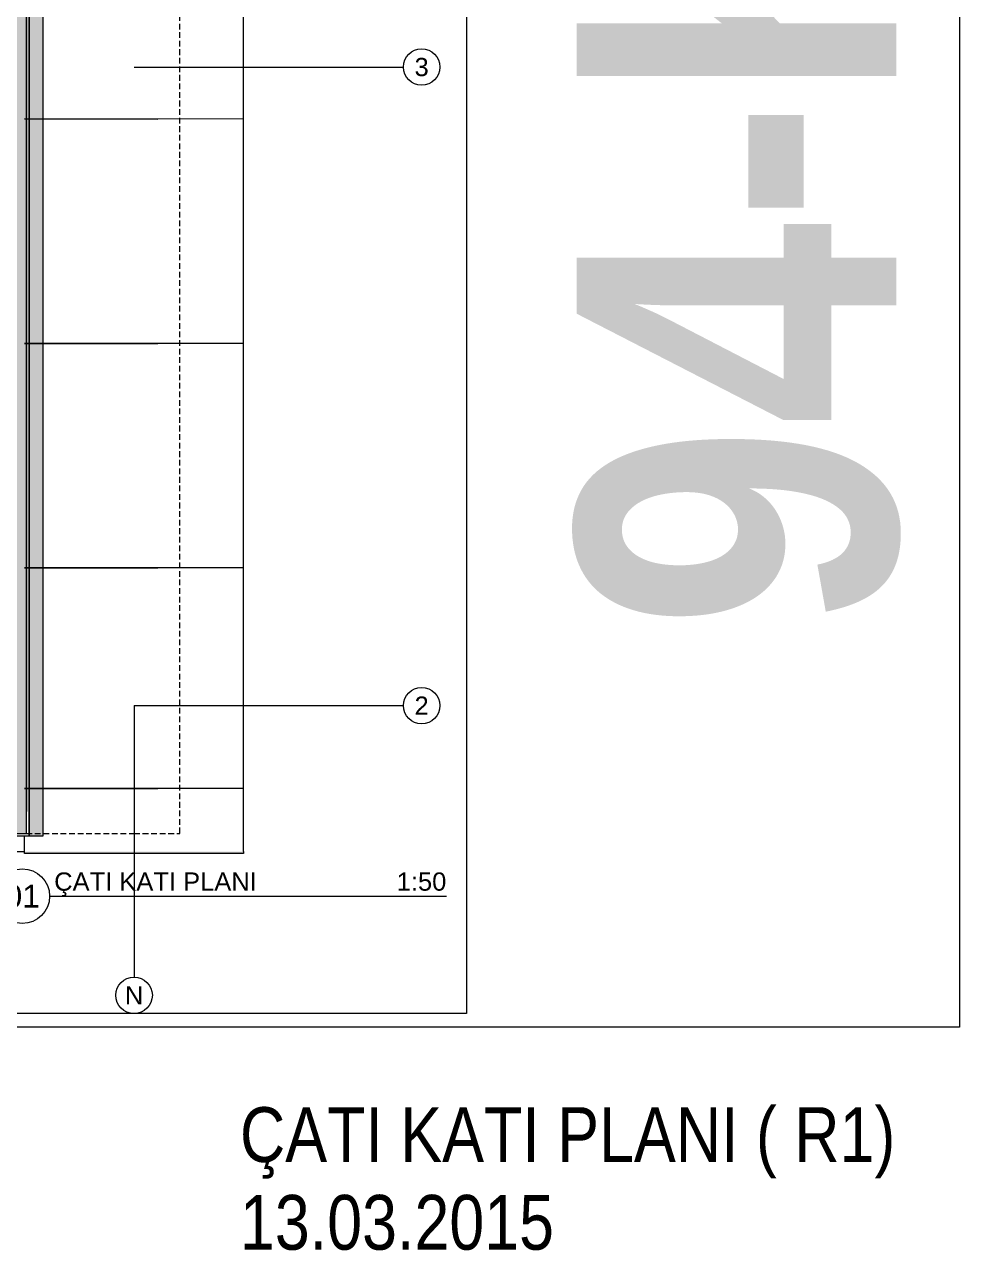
# Model space of a CAD drawing. Extents: x -1073 to 35213, y -1180 to 6950.
# Drawn here: x 33951 to 34975, y -245 to 1099 of the extents above; entities that cross this region are included whole.
import ezdxf
from ezdxf.enums import TextEntityAlignment as Align

# ---------------------------------------------------------------- set-up
doc = ezdxf.new("R2010")
doc.units = 0
doc.header["$LTSCALE"] = 25
doc.linetypes.add('HIDDEN', pattern=[0.375, 0.25, -0.125])
doc.layers.get('0').update_dxf_attribs({"color": 9, "lineweight": 9})
for name, color, linetype, lineweight in [('03', 18, 'Continuous', 9), ('05G', 8, 'Continuous', 9), ('06A', 9, 'Continuous', 9), ('06B', 9, 'Continuous', 9), ('06D', 9, 'Continuous', 9), ('09', 9, 'Continuous', 9), ('15', 9, 'Continuous', 9), ('24', 9, 'Continuous', 9), ('40A', 9, 'Continuous', 9)]:
    doc.layers.add(name, color=color, linetype=linetype, lineweight=lineweight)
doc.styles.add('Arial', font='arial.ttf', dxfattribs={"height": 2.5})
doc.styles.add('MuuM_TEXT-BOLD', font='ARIALNB.TTF')
doc.styles.add('MuuM_TEXT-ITALIC', font='ARIALNI.TTF')
doc.styles.add('MuuM_TEXT-STANDART', font='ARIALN.TTF')

# ---------------------------------------------------------------- blocks, each defined once
blk = doc.blocks.new('0_drawinglabel')
blk.add_lwpolyline([(3, 0), (46.46, 0)])
blk.add_circle((0, 0), 3)
at = {"style": 'Arial'}
blk.add_attdef('CIZIMADI', text='', height=2, dxfattribs=at).set_placement((3.5, 0), align=Align.BOTTOM_LEFT)
blk.add_attdef('OLCEK', text='', height=2, dxfattribs=at).set_placement((46.46, 0), align=Align.BOTTOM_RIGHT)
blk.add_attdef('CIZIMNO', text='', height=2.5, dxfattribs=at).set_placement((0, 0), align=Align.MIDDLE)
at = {"style": 'MuuM_TEXT-ITALIC'}
blk.add_attdef('DRAWINGNAME', text='', height=2, dxfattribs=at).set_placement((3.5, -0.59), align=Align.TOP_LEFT)
blk.add_attdef('SCALE', text='', height=2, dxfattribs=at).set_placement((46.46, -0.59), align=Align.TOP_RIGHT)
blk = doc.blocks.new('0_aks')
at = {"linetype": 'Continuous'}
blk.add_circle((0, 0), 2, dxfattribs=at)
at = {"style": 'Arial'}
blk.add_attdef('AKS', text='', height=2, dxfattribs=at).set_placement((0, 0), align=Align.MIDDLE_CENTER)
blk = doc.blocks.new('p-aks_vw')
at = {"layer": '24', "ltscale": 2}
for points in [[(5680, 740), (5975, 740)], [(5680, 40), (5975, 40)], [(5680, 40), (5680, -257.5)]]:
    blk.add_lwpolyline(points, dxfattribs=at)
at = {"layer": '24', "xscale": 10, "yscale": 10, "zscale": 10}
for p, values in [((5995, 740), {'AKS': '3'}), ((5995, 40), {'AKS': '2'}), ((5680, -277.5), {'AKS': 'N'})]:
    blk.add_blockref('0_aks', p, dxfattribs=at).add_auto_attribs(values)

msp = doc.modelspace()

# ---------------------------------------------------------------- hatches: boundary and pattern name
at = {"layer": '05G'}
h = msp.add_hatch(color=253, dxfattribs=at)
h.dxf.hatch_style = 1
h.paths.add_polyline_path([(33952.84, 212.5), (33922.84, 212.5), (33922.84, 3992.5), (33952.84, 3992.5)])
h = msp.add_hatch(color=253, dxfattribs=at)
h.dxf.hatch_style = 1
h.paths.add_polyline_path([(34190.84, 190.5), (33950.84, 190.5), (33950.84, 192.5), (34190.84, 192.5)])
at = {"layer": '09'}
h = msp.add_hatch(dxfattribs=at)
h.set_pattern_fill('DOTS', color=251, scale=25, style=0)
h.set_pattern_definition([(0, (17.5119, -0.0012), (0.78125, 1.5625), [0, -1.5625])])
edge = h.paths.add_edge_path()
edge.add_line((33955.84, 209.5), (33955.84, 3995.5))
edge.add_line((33955.84, 3995.5), (33970.84, 3995.5))
edge.add_line((33970.84, 3995.5), (33970.84, 209.5))
edge.add_line((33970.84, 209.5), (33955.84, 209.5))

# ---------------------------------------------------------------- linework, layer by layer
at = {"layer": '06A'}
for points in [[(33950.84, 4012.5), (32430.84, 4012.5), (32430.84, 3907.5), (32447.84, 3907.5), (32447.84, 3995.5), (33955.84, 3995.5), (33955.84, 209.5), (32447.84, 209.5), (32447.84, 309.5), (31687.84, 309.5), (31687.84, 292.5), (32430.84, 292.5), (32430.84, 192.5), (33950.84, 192.5)], [(34190.84, 192.5), (34190.84, 4012.5)], [(33922.84, 237.5), (32475.84, 237.5), (32475.84, 337.5), (31687.84, 337.5), (31687.84, 312.5), (32450.84, 312.5), (32450.84, 212.5), (33952.84, 212.5), (33952.84, 3992.5), (32450.84, 3992.5), (32450.84, 3907.5), (32475.84, 3907.5), (32475.84, 3967.5), (33922.84, 3967.5)], [(33952.84, 3968.5), (33952.84, 236.54)], [(34190.84, 995.5), (33950.84, 995.52)], [(33950.84, 995.52), (34096.84, 995.5)], [(34190.84, 749.5), (33950.84, 749.52)], [(33950.84, 749.52), (34096.84, 749.5)], [(34190.84, 503.5), (33950.84, 503.52)], [(33950.84, 503.52), (34096.84, 503.5)], [(34190.84, 261.5), (33950.84, 261.52)], [(33950.84, 261.52), (34096.84, 261.5)], [(34190.84, 192.5), (34190.84, 190.5), (33950.84, 190.5), (33950.84, 209.54)]]:
    msp.add_lwpolyline(points, dxfattribs=at)
at = {"layer": '06B'}
msp.add_lwpolyline([(33955.84, 209.5), (33955.84, 3995.5), (33970.84, 3995.5), (33970.84, 209.5), (33955.84, 209.5)], dxfattribs=at)
at = {"layer": '06D', "linetype": 'HIDDEN'}
msp.add_lwpolyline([(33952.84, 212.5), (34070.84, 212.5), (34120.84, 212.5), (34120.84, 3992.5), (33952.84, 3992.5)], dxfattribs=at)
at = {"layer": '15'}
msp.add_lwpolyline([(32447.84, 3907.5), (32447.84, 3995.5), (33955.84, 3995.5), (33955.84, 209.5), (32447.84, 209.5), (32447.84, 309.49), (31687.84, 309.5), (31687.84, 312.5), (32450.84, 312.5), (32450.84, 212.5), (33952.84, 212.5), (33952.84, 3992.5), (32450.84, 3992.5), (32450.84, 3907.5)], close=True, dxfattribs=at)
at = {"layer": '40A'}
for points in [[(34975, 0), (27980, 0), (27980, 4205), (34975, 4205)], [(28060, 4190), (34435.06, 4190), (34435.06, 15), (28060, 15)]]:
    msp.add_lwpolyline(points, close=True, dxfattribs=at)

# ---------------------------------------------------------------- block references
at = {"layer": '03'}
ref = msp.add_blockref('0_drawinglabel', (33948.3, 143.66), dxfattribs=dict(at, xscale=10, yscale=10, zscale=10))
ref.add_attrib('CIZIMNO', '01', dxfattribs={"layer": '0', "height": 25, "style": 'Arial'}).set_placement((33948.3, 143.66), align=Align.MIDDLE)
ref.add_attrib('CIZIMADI', 'ÇATI KATI PLANI', dxfattribs={"layer": '0', "height": 20, "style": 'Arial'}).set_placement((33983.3, 143.66), align=Align.BOTTOM_LEFT)
ref.add_attrib('OLCEK', '1:50', dxfattribs={"layer": '0', "height": 20, "style": 'Arial'}).set_placement((34412.9, 143.66), align=Align.BOTTOM_RIGHT)
at = {"layer": '24'}
msp.add_blockref('p-aks_vw', (28390.84, 312.5), dxfattribs=at)

# ---------------------------------------------------------------- texts
at = {"color": 5, "style": 'MuuM_TEXT-STANDART'}
for s, p in [('ÇATI KATI PLANI ( R1)', (34186.84, -147.67)), ('13.03.2015', (34186.84, -243.85))]:
    msp.add_text(s, height=60, dxfattribs=at).set_placement(p)
at = {"layer": '40A', "style": 'MuuM_TEXT-BOLD'}
msp.add_text('94-KRT-E-B-1004', height=350, rotation=90, dxfattribs=at).set_placement((34730.8, 2062.5), align=Align.MIDDLE_CENTER)

doc.saveas('drawing.dxf')
